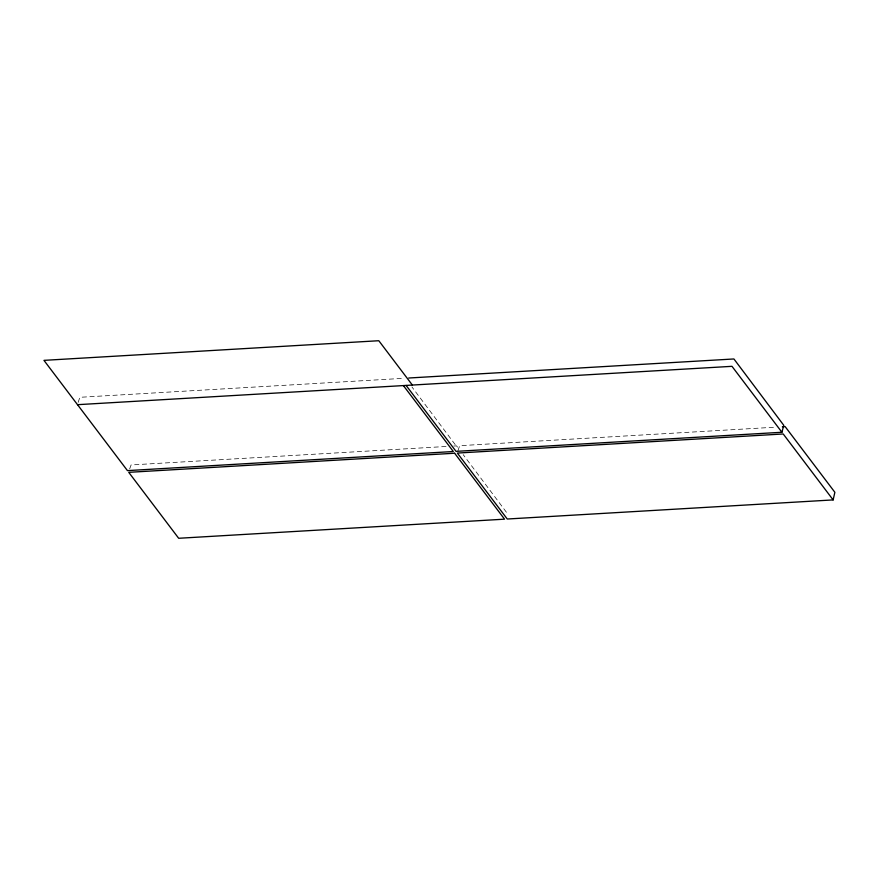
<?xml version="1.0" encoding="UTF-8"?>
<svg xmlns="http://www.w3.org/2000/svg" width="879" height="879" viewBox="0 0 879 879"><rect width="100%" height="100%" fill="white"/><g stroke="black" fill="none" stroke-linecap="round" stroke-linejoin="round"><path stroke-width="0.66" stroke-dasharray="4.39 3.3" d="M455.201 444.598L411.954 386.98M506.425 512.248L463.178 454.63M78.143 402.373L79.857 397.297L403.911 378.3M129.674 468.87L131.081 464.947L446.928 446.433M457.959 450.762L459.673 445.686L775.531 427.172M453.762 446.027L456.553 445.873L459.036 449.158"/><path stroke-width="1.32" d="M406.109 385.42L456.036 451.366L781.914 432.259L783.793 425.337L733.921 358.962L408.713 378.014M833.138 499.909L783.211 433.973L457.333 453.07L507.26 519.017L833.138 499.909L834.874 492.295L785.145 426.612L782.354 426.776M77.517 404.681L731.987 366.323L781.914 432.259M412.361 385.057L378.805 340.722L43.95 360.357L127.444 470.617L453.322 451.52L403.395 385.584M454.619 453.234L128.741 472.331L178.668 538.278L504.546 519.17L454.619 453.234"/></g></svg>
